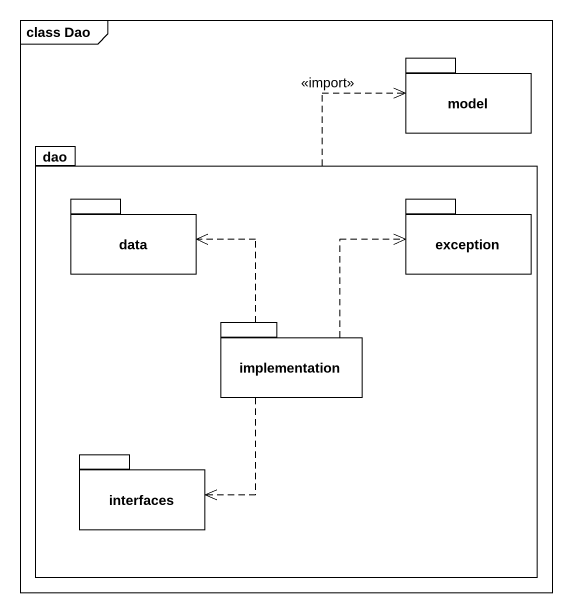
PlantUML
@startuml
mainframe class Dao
package model {
}
package dao {
  package data {
  }
  package "exception" as exception_ {
  }
  package implementation {
  }
  package interfaces {
  }
}
dao .up.> model : <<import>>
implementation .up.> data
implementation .up.> exception_
implementation ..> interfaces
@enduml
